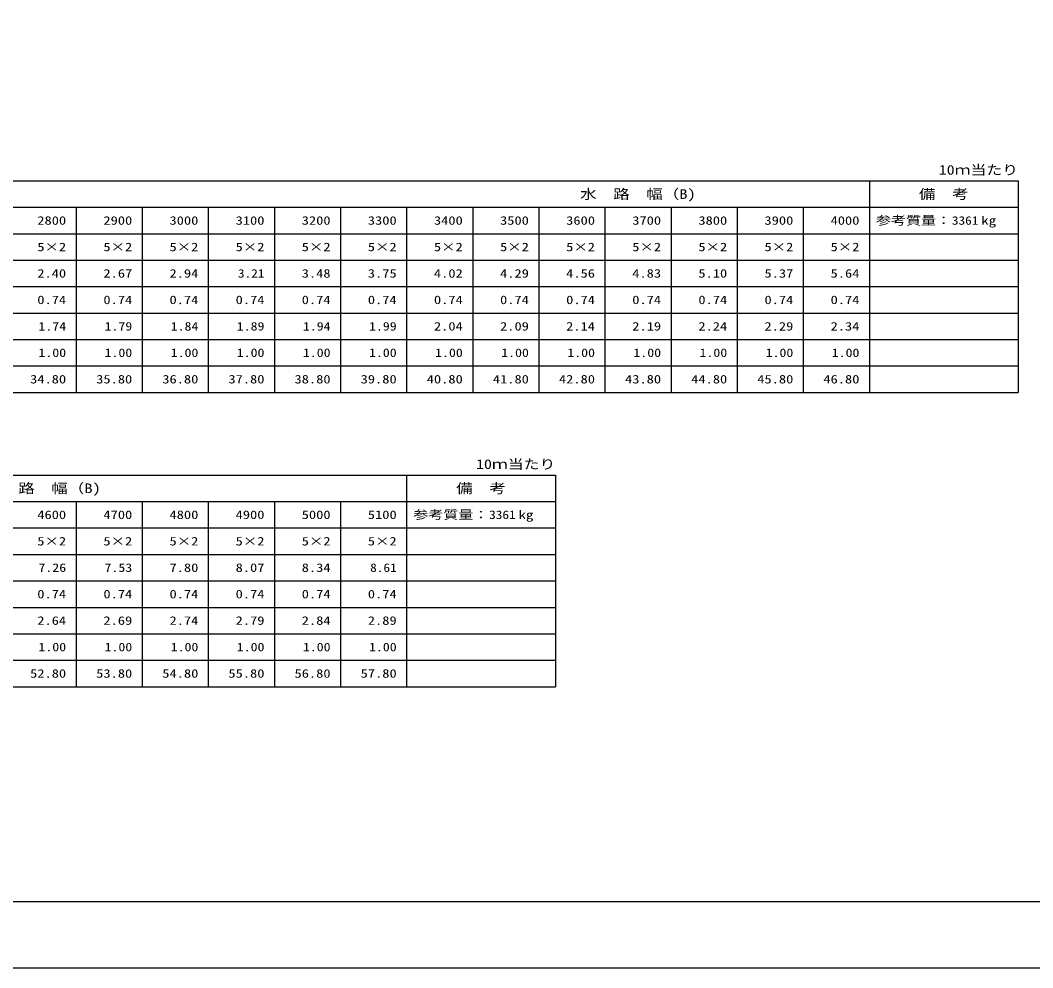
# Model space of a CAD drawing. Units: millimetres at full size; details may follow other scales. Extents: x 0 to 16820, y 0 to 11880.
# Drawn here: x 7497 to 13624, y 0 to 5731 of the extents above; entities that cross this region are included whole.
import ezdxf
from ezdxf.enums import TextEntityAlignment as Align

# ---------------------------------------------------------------- set-up
doc = ezdxf.new("R2010")
doc.units = ezdxf.units.MM
doc.layers.add('D-MTR', color=7, linetype='Continuous')
doc.layers.add('D-MTR-TXT', color=7, linetype='Continuous')
for name, color, linetype, lineweight in [('D-MTR-FRAM', 7, 'Continuous', 25), ('D-MTR-LINE', 7, 'Continuous', 25), ('D-TTL', 2, 'Continuous', 25)]:
    doc.layers.add(name, color=color, linetype=linetype, lineweight=lineweight)
doc.styles.add('ＭＳ ゴシック', font='')
doc.styles.get('ＭＳ ゴシック').set_extended_font_data('MS Gothic')

msp = doc.modelspace()

# ---------------------------------------------------------------- linework, layer by layer
at = {"layer": 'D-MTR-FRAM'}
for p, q in [((3285, 4760), (13535, 4760)), ((12635, 4760), (12635, 3480)), ((13535, 4760), (13535, 3480)), ((5435, 4600), (13535, 4600)), ((3285, 3480), (13535, 3480)), ((3285, 2980), (10735, 2980)), ((9835, 2980), (9835, 1700)), ((10735, 2980), (10735, 1700)), ((5435, 2820), (10735, 2820)), ((3285, 1700), (10735, 1700))]:
    msp.add_line(p, q, dxfattribs=at)
at = {"layer": 'D-MTR-LINE'}
for p, q in [((7835, 4600), (7835, 3480)), ((8235, 4600), (8235, 3480)), ((8635, 4600), (8635, 3480)), ((9035, 4600), (9035, 3480)), ((9435, 4600), (9435, 3480)), ((9835, 4600), (9835, 3480)), ((10235, 4600), (10235, 3480)), ((10635, 4600), (10635, 3480)), ((11035, 4600), (11035, 3480)), ((11435, 4600), (11435, 3480)), ((11835, 4600), (11835, 3480)), ((12235, 4600), (12235, 3480)), ((3285, 4440), (13535, 4440)), ((3285, 4280), (13535, 4280)), ((3285, 4120), (13535, 4120)), ((3285, 3960), (13535, 3960)), ((3285, 3800), (13535, 3800)), ((3285, 3640), (13535, 3640)), ((7835, 2820), (7835, 1700)), ((8235, 2820), (8235, 1700)), ((8635, 2820), (8635, 1700)), ((9035, 2820), (9035, 1700)), ((9435, 2820), (9435, 1700)), ((3285, 2660), (10735, 2660)), ((3285, 2500), (10735, 2500)), ((3285, 2340), (10735, 2340)), ((3285, 2180), (10735, 2180)), ((3285, 2020), (10735, 2020)), ((3285, 1860), (10735, 1860))]:
    msp.add_line(p, q, dxfattribs=at)
at = {"layer": 'D-TTL'}
for points in [[(0, 0), (16820, 0), (16820, 11880), (0, 11880)], [(400, 400), (16420, 400), (16420, 11480), (400, 11480)]]:
    msp.add_lwpolyline(points, close=True, dxfattribs=at)

# ---------------------------------------------------------------- texts
at = {"layer": 'D-MTR', "style": 'ＭＳ ゴシック', "width": 1.2}
for p in [(13535, 4779.333), (10735, 2999.333)]:
    msp.add_text('10ｍ当たり', height=58.65, dxfattribs=at).set_placement(p, align=Align.BOTTOM_RIGHT)
at = {"layer": 'D-MTR-TXT', "style": 'ＭＳ ゴシック', "width": 1.25}
for s, p in [('水\u3000路\u3000幅（B)', (11235, 4680)), ('備\u3000考', (13085, 4680)), ('水\u3000路\u3000幅（B)', (7635, 2900)), ('備\u3000考', (10285, 2900))]:
    msp.add_text(s, height=58.65, dxfattribs=at).set_placement(p, align=Align.MIDDLE_CENTER)
at = {"layer": 'D-MTR-TXT', "style": 'ＭＳ ゴシック'}
for s, width, p in [('2800', 1.25, (7775, 4520)), ('2900', 1.25, (8175, 4520)), ('3000', 1.25, (8575, 4520)), ('3100', 1.25, (8975, 4520)), ('3200', 1.25, (9375, 4520)), ('3300', 1.25, (9775, 4520)), ('3400', 1.25, (10175, 4520)), ('3500', 1.25, (10575, 4520)), ('3600', 1.25, (10975, 4520)), ('3700', 1.25, (11375, 4520)), ('3800', 1.25, (11775, 4520)), ('3900', 1.25, (12175, 4520)), ('4000', 1.25, (12575, 4520)), ('3361', 1.15, (13295, 4520)), ('5×2', 1.25, (7775, 4360)), ('5×2', 1.25, (8175, 4360)), ('5×2', 1.25, (8575, 4360)), ('5×2', 1.25, (8975, 4360)), ('5×2', 1.25, (9375, 4360)), ('5×2', 1.25, (9775, 4360)), ('5×2', 1.25, (10175, 4360)), ('5×2', 1.25, (10575, 4360)), ('5×2', 1.25, (10975, 4360)), ('5×2', 1.25, (11375, 4360)), ('5×2', 1.25, (11775, 4360)), ('5×2', 1.25, (12175, 4360)), ('5×2', 1.25, (12575, 4360)), ('2.40', 1.25, (7775, 4200)), ('2.67', 1.25, (8175, 4200)), ('2.94', 1.25, (8575, 4200)), ('3.21', 1.15, (8975, 4200)), ('3.48', 1.25, (9375, 4200)), ('3.75', 1.25, (9775, 4200)), ('4.02', 1.25, (10175, 4200)), ('4.29', 1.25, (10575, 4200)), ('4.56', 1.25, (10975, 4200)), ('4.83', 1.25, (11375, 4200)), ('5.10', 1.25, (11775, 4200)), ('5.37', 1.25, (12175, 4200)), ('5.64', 1.25, (12575, 4200)), ('0.74', 1.25, (7775, 4040)), ('0.74', 1.25, (8175, 4040)), ('0.74', 1.25, (8575, 4040)), ('0.74', 1.25, (8975, 4040)), ('0.74', 1.25, (9375, 4040)), ('0.74', 1.25, (9775, 4040)), ('0.74', 1.25, (10175, 4040)), ('0.74', 1.25, (10575, 4040)), ('0.74', 1.25, (10975, 4040)), ('0.74', 1.25, (11375, 4040)), ('0.74', 1.25, (11775, 4040)), ('0.74', 1.25, (12175, 4040)), ('0.74', 1.25, (12575, 4040)), ('1.74', 1.2, (7775, 3880)), ('1.79', 1.2, (8175, 3880)), ('1.84', 1.2, (8575, 3880)), ('1.89', 1.2, (8975, 3880)), ('1.94', 1.2, (9375, 3880)), ('1.99', 1.2, (9775, 3880)), ('2.04', 1.25, (10175, 3880)), ('2.09', 1.25, (10575, 3880)), ('2.14', 1.25, (10975, 3880)), ('2.19', 1.25, (11375, 3880)), ('2.24', 1.25, (11775, 3880)), ('2.29', 1.25, (12175, 3880)), ('2.34', 1.25, (12575, 3880)), ('1.00', 1.2, (7775, 3720)), ('1.00', 1.2, (8175, 3720)), ('1.00', 1.2, (8575, 3720)), ('1.00', 1.2, (8975, 3720)), ('1.00', 1.2, (9375, 3720)), ('1.00', 1.2, (9775, 3720)), ('1.00', 1.2, (10175, 3720)), ('1.00', 1.2, (10575, 3720)), ('1.00', 1.2, (10975, 3720)), ('1.00', 1.2, (11375, 3720)), ('1.00', 1.2, (11775, 3720)), ('1.00', 1.2, (12175, 3720)), ('1.00', 1.2, (12575, 3720)), ('34.80', 1.25, (7775, 3560)), ('35.80', 1.25, (8175, 3560)), ('36.80', 1.25, (8575, 3560)), ('37.80', 1.25, (8975, 3560)), ('38.80', 1.25, (9375, 3560)), ('39.80', 1.25, (9775, 3560)), ('40.80', 1.25, (10175, 3560)), ('41.80', 1.25, (10575, 3560)), ('42.80', 1.25, (10975, 3560)), ('43.80', 1.25, (11375, 3560)), ('44.80', 1.25, (11775, 3560)), ('45.80', 1.25, (12175, 3560)), ('46.80', 1.25, (12575, 3560)), ('4600', 1.25, (7775, 2740)), ('4700', 1.25, (8175, 2740)), ('4800', 1.25, (8575, 2740)), ('4900', 1.25, (8975, 2740)), ('5000', 1.25, (9375, 2740)), ('5100', 1.25, (9775, 2740)), ('3361', 1.15, (10495, 2740)), ('5×2', 1.25, (7775, 2580)), ('5×2', 1.25, (8175, 2580)), ('5×2', 1.25, (8575, 2580)), ('5×2', 1.25, (8975, 2580)), ('5×2', 1.25, (9375, 2580)), ('5×2', 1.25, (9775, 2580)), ('7.26', 1.2, (7775, 2420)), ('7.53', 1.2, (8175, 2420)), ('7.80', 1.25, (8575, 2420)), ('8.07', 1.25, (8975, 2420)), ('8.34', 1.25, (9375, 2420)), ('8.61', 1.15, (9775, 2420)), ('0.74', 1.25, (7775, 2260)), ('0.74', 1.25, (8175, 2260)), ('0.74', 1.25, (8575, 2260)), ('0.74', 1.25, (8975, 2260)), ('0.74', 1.25, (9375, 2260)), ('0.74', 1.25, (9775, 2260)), ('2.64', 1.25, (7775, 2100)), ('2.69', 1.25, (8175, 2100)), ('2.74', 1.25, (8575, 2100)), ('2.79', 1.25, (8975, 2100)), ('2.84', 1.25, (9375, 2100)), ('2.89', 1.25, (9775, 2100)), ('1.00', 1.2, (7775, 1940)), ('1.00', 1.2, (8175, 1940)), ('1.00', 1.2, (8575, 1940)), ('1.00', 1.2, (8975, 1940)), ('1.00', 1.2, (9375, 1940)), ('1.00', 1.2, (9775, 1940)), ('52.80', 1.25, (7775, 1780)), ('53.80', 1.25, (8175, 1780)), ('54.80', 1.25, (8575, 1780)), ('55.80', 1.25, (8975, 1780)), ('56.80', 1.25, (9375, 1780)), ('57.80', 1.25, (9775, 1780))]:
    msp.add_text(s, height=51.32, dxfattribs=dict(at, width=width)).set_placement(p, align=Align.MIDDLE_RIGHT)
at = {"layer": 'D-MTR-TXT', "style": 'ＭＳ ゴシック', "width": 1.3}
for p in [(12675, 4520), (9875, 2740)]:
    msp.add_text('参考質量：    kg', height=51.32, dxfattribs=at).set_placement(p, align=Align.MIDDLE_LEFT)

doc.saveas('drawing.dxf')
